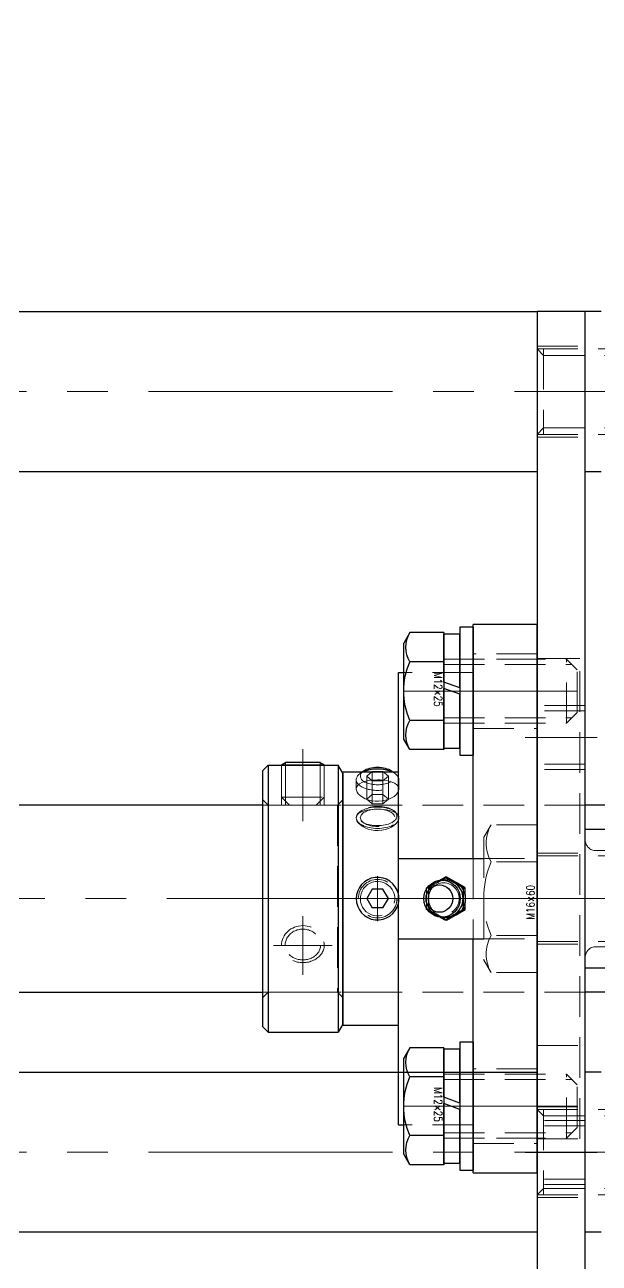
# Model space of a CAD drawing. Header units: millimetres. Extents: x 0 to 38884, y -3675 to 8056.
# Drawn here: x 27840.7 to 27948.3, y 1825.4 to 2057.5 of the extents above; entities that cross this region are included whole.
import ezdxf

# ---------------------------------------------------------------- set-up
doc = ezdxf.new("R2010")
doc.units = ezdxf.units.MM
doc.header["$LTSCALE"] = 2.4
doc.header["$PDMODE"] = 99
doc.header["$PDSIZE"] = 1
doc.linetypes.add('CENTER2', pattern=[28.575, 19.05, -3.175, 3.175, -3.175])
doc.linetypes.add('HIDDEN2', pattern=[4.7625, 3.175, -1.5875])
for name, color, linetype, lineweight in [('01_外形線', 7, 'Continuous', 25), ('02_細線', 5, 'Continuous', 13), ('03_かくれ線', 6, 'HIDDEN2', 13), ('04_中心線', 1, 'CENTER2', 9), ('05_CENTER', 4, 'CENTER2', 13), ('08_DIM', 3, 'Continuous', 13)]:
    doc.layers.add(name, color=color, linetype=linetype, lineweight=lineweight)
doc.styles.add('KSS_TXT', font='txt.shx', dxfattribs={"bigfont": 'extfont2.shx'})
doc.styles.add('寸法用', font='simplex.shx', dxfattribs={"width": 0.8, "bigfont": '@extfont2.shx'})
doc.dimstyles.new('KSS_DIM', dxfattribs={"dimscale": 2, "dimtxt": 3, "dimasz": 2.5, "dimexe": 1.25, "dimexo": 0.625, "dimtad": 1, "dimdsep": 46, "dimtxsty": 'KSS_TXT', "dimblk": 'OPEN30', "dimcen": 0, "dimazin": 2, "dimtfac": 0.75, "dimtmove": 0, "dimatfit": 3, "dimldrblk": 'OPEN30', "dimfxl": 1.25, "dimtolj": 1, "dimarcsym": 0})

# ---------------------------------------------------------------- blocks, each defined once
blk = doc.blocks.new('_Open30')
at = {"color": 0, "linetype": 'ByBlock', "lineweight": -2}
for p, q in [((-1, 0.2679), (0, 0)), ((0, 0), (-1, -0.2679)), ((0, 0), (-1, 0))]:
    blk.add_line(p, q, dxfattribs=at)
blk = doc.blocks.new('*D1209')
at = {"layer": '08_DIM', "color": 0, "lineweight": -2, "transparency": 16777216}
for p, q in [((27641.71, 1909.79), (27641.71, 2813.38)), ((28211.21, 1705.5), (28211.21, 2813.38)), ((28186.21, 2800.88), (27666.71, 2800.88))]:
    blk.add_line(p, q, dxfattribs=at)
at = {"layer": 'Defpoints', "color": 0, "transparency": 16777216}
for p in [(27641.71, 2800.88), (27641.71, 1903.54), (28211.21, 1699.25)]:
    blk.add_point(p, dxfattribs=at)
at = {"layer": '08_DIM', "color": 0, "lineweight": -2, "transparency": 16777216, "xscale": 25, "yscale": 25, "zscale": 25, "rotation": 180}
blk.add_blockref('_Open30', (27641.71, 2800.88), dxfattribs=at)
at = {"layer": '08_DIM', "color": 0, "lineweight": -2, "transparency": 16777216, "xscale": 25, "yscale": 25, "zscale": 25}
blk.add_blockref('_Open30', (28211.21, 2800.88), dxfattribs=at)
at = {"layer": '08_DIM', "color": 0, "transparency": 16777216, "insert": (27926.46, 2822.13), "char_height": 30, "attachment_point": 5, "style": 'KSS_TXT'}
blk.add_mtext('\\A1;569.5', dxfattribs=at)
blk = doc.blocks.new('*D1181')
at = {"layer": '08_DIM', "color": 0, "lineweight": -2, "transparency": 16777216}
for p, q in [((28109.71, 1864.5), (28109.71, 1678.15)), ((27764.71, 1777.5), (27764.71, 1678.15)), ((28084.71, 1690.65), (27789.71, 1690.65))]:
    blk.add_line(p, q, dxfattribs=at)
at = {"layer": 'Defpoints', "color": 0, "transparency": 16777216}
for p in [(28109.71, 1870.75), (27764.71, 1783.75), (27764.71, 1690.65)]:
    blk.add_point(p, dxfattribs=at)
at = {"layer": '08_DIM', "color": 0, "lineweight": -2, "transparency": 16777216, "xscale": 25, "yscale": 25, "zscale": 25, "rotation": 180}
blk.add_blockref('_Open30', (27764.71, 1690.65), dxfattribs=at)
at = {"layer": '08_DIM', "color": 0, "lineweight": -2, "transparency": 16777216, "xscale": 25, "yscale": 25, "zscale": 25}
blk.add_blockref('_Open30', (28109.71, 1690.65), dxfattribs=at)
at = {"layer": '08_DIM', "color": 0, "transparency": 16777216, "insert": (27937.21, 1711.9), "char_height": 30, "attachment_point": 5, "style": 'KSS_TXT'}
blk.add_mtext('\\A1;345', dxfattribs=at)

msp = doc.modelspace()

# ---------------------------------------------------------------- linework, layer by layer
for p, q in [((27885.3122, 1911.2505), (27823.1122, 1911.2505)), ((27975.7122, 1911.2505), (27945.7122, 1911.2505)), ((27823.1122, 1876.2501), (27885.3122, 1876.2501)), ((27975.7122, 1876.2502), (27945.7122, 1876.2502))]:
    msp.add_line(p, q)
for points in [[(27786.7122, 2003.7505), (27936.7122, 2003.7505), (27936.7122, 1973.7505), (27786.7122, 1973.7505)], [(27945.7122, 1783.7505), (27945.7122, 2003.7505), (27936.7122, 2003.7505), (27936.7122, 1783.7505)], [(27975.7122, 1880.7505), (27945.7122, 1880.7505), (27945.7122, 1906.7505), (27975.7122, 1906.7505)]]:
    msp.add_lwpolyline(points, close=True)
at = {"transparency": 33554534}
msp.add_lwpolyline([(27786.7122, 1861.2505), (27936.7122, 1861.2505), (27936.7122, 1831.2505), (27786.7122, 1831.2505)], close=True, dxfattribs=at)
at = {"layer": '01_外形線'}
for points in [[(27945.7122, 1973.7505), (27945.7122, 2003.7505)], [(27948.7122, 2003.7505), (27945.7122, 2003.7505)], [(27948.7122, 1973.7505), (27945.7122, 1973.7505)], [(27924.7122, 1944.6414), (27922.2122, 1944.6414)], [(27922.2122, 1944.6414), (27922.2122, 1920.6414)], [(27924.7122, 1901.2505), (27924.7122, 1945.1414)], [(27936.7122, 1945.1414), (27924.7122, 1945.1414)], [(27924.7122, 1944.6414), (27924.7122, 1920.6414)], [(27936.7122, 1842.3597), (27936.7122, 1945.1414)], [(27912.8494, 1943.6111), (27911.7122, 1941.6414)], [(27919.2122, 1943.6111), (27912.8494, 1943.6111)], [(27919.2122, 1943.6111), (27919.2122, 1921.6718)], [(27919.2122, 1934.3333), (27919.2122, 1943.3914)], [(27919.2122, 1943.3914), (27922.2122, 1943.3914)], [(27922.2122, 1933.2414), (27922.2122, 1943.3914)], [(27911.7122, 1923.6414), (27911.7122, 1941.6414)], [(27919.2122, 1938.1262), (27912.8494, 1938.1262)], [(27910.7122, 1851.3505), (27910.7122, 1936.1505)], [(27910.7122, 1936.1505), (27911.7122, 1936.1505)], [(27922.2122, 1933.2414), (27919.2122, 1934.3333)], [(27919.2122, 1921.8914), (27919.2122, 1933.1333)], [(27922.2122, 1932.0414), (27919.2122, 1933.1333)], [(27922.2122, 1921.8914), (27922.2122, 1932.0414)], [(27919.2122, 1927.1566), (27912.8494, 1927.1566)], [(27912.8494, 1921.6718), (27911.7122, 1923.6414)], [(27919.2122, 1921.6718), (27912.8494, 1921.6718)], [(27922.2122, 1921.8914), (27919.2122, 1921.8914)], [(27888.8122, 1918.8078), (27889.579, 1919.2505)], [(27896.0454, 1919.2505), (27889.579, 1919.2505)], [(27896.0454, 1919.2505), (27896.8122, 1918.8078)], [(27922.2122, 1920.6414), (27924.7122, 1920.6414)], [(27886.3122, 1918.7505), (27885.3122, 1917.7505)], [(27885.3122, 1869.7505), (27885.3122, 1917.7505)], [(27886.3122, 1918.7505), (27899.4462, 1918.7505)], [(27886.3122, 1918.7505), (27886.3122, 1868.7505)], [(27888.8122, 1918.8078), (27896.8122, 1918.8078)], [(27888.8122, 1918.7505), (27888.8122, 1918.8078)], [(27896.8122, 1918.7505), (27896.8122, 1918.8078)], [(27900.3122, 1917.2505), (27899.4462, 1918.7505)], [(27899.4462, 1918.7505), (27899.4462, 1868.7505)], [(27900.3122, 1870.0255), (27900.3122, 1917.4755)], [(27910.7122, 1917.4755), (27900.3122, 1917.4755)], [(27900.3122, 1917.2505), (27900.3122, 1870.2505)], [(27903.9491, 1917.4755), (27903.5462, 1917.1907)], [(27904.1725, 1917.6335), (27903.9491, 1917.4755)], [(27909.6753, 1917.4755), (27909.4519, 1917.6335)], [(27910.0782, 1917.1907), (27909.6753, 1917.4755)], [(27910.7122, 1901.2505), (27926.7122, 1901.2505)], [(27915.996, 1895.7713), (27916.2448, 1895.9257)], [(27918.3196, 1897.1606), (27919.4428, 1897.792)], [(27919.4428, 1897.792), (27921.1119, 1896.7816)], [(27919.7579, 1897.792), (27919.4428, 1897.792)], [(27921.5356, 1896.7816), (27919.7579, 1897.792)], [(27921.1119, 1896.7816), (27922.8896, 1895.7713)], [(27923.2047, 1895.7713), (27921.5356, 1896.7816)], [(27905.8018, 1895.5005), (27904.7915, 1893.7505)], [(27904.7915, 1893.7505), (27905.8018, 1892.0005)], [(27907.8226, 1895.5005), (27905.8018, 1895.5005)], [(27908.8329, 1893.7505), (27907.8226, 1895.5005)], [(27907.8226, 1892.0005), (27908.8329, 1893.7505)], [(27915.9417, 1893.7505), (27915.9456, 1894.2789)], [(27915.986, 1895.5642), (27915.996, 1895.7713)], [(27922.8896, 1895.7713), (27922.8674, 1895.2796), (27922.8502, 1894.7813), (27922.8392, 1894.2676), (27922.8353, 1893.7505)], [(27922.8353, 1893.7505), (27922.8356, 1893.6069), (27922.8407, 1893.1353), (27922.8518, 1892.6669), (27922.8896, 1891.7298)], [(27923.2047, 1895.7713), (27922.8896, 1895.7713)], [(27923.259, 1893.7505), (27923.2587, 1893.8942), (27923.2536, 1894.3658), (27923.2426, 1894.8342), (27923.2047, 1895.7713)], [(27923.2047, 1891.7298), (27923.227, 1892.2215), (27923.2441, 1892.7198), (27923.2552, 1893.2335), (27923.259, 1893.7505)], [(27907.8226, 1892.0005), (27905.8018, 1892.0005)], [(27915.996, 1891.7298), (27915.9858, 1891.9399)], [(27916.2403, 1891.5782), (27915.996, 1891.7298)], [(27922.8896, 1891.7298), (27921.1119, 1890.7195)], [(27921.5356, 1890.7195), (27923.2047, 1891.7298)], [(27923.2047, 1891.7298), (27922.8896, 1891.7298)], [(27918.3215, 1890.3394), (27917.6651, 1890.7195)], [(27919.4428, 1889.7091), (27918.3215, 1890.3394)], [(27921.1119, 1890.7195), (27919.4428, 1889.7091)], [(27919.7579, 1889.7091), (27919.4428, 1889.7091)], [(27919.7579, 1889.7091), (27921.5356, 1890.7195)], [(27910.7122, 1886.2505), (27926.7122, 1886.2505)], [(27924.7122, 1842.3597), (27924.7122, 1886.2505)], [(27886.3122, 1868.7505), (27885.3122, 1869.7505)], [(27886.3122, 1868.7505), (27899.4462, 1868.7505)], [(27900.3122, 1870.2505), (27899.4462, 1868.7505)], [(27900.3122, 1870.0255), (27910.7122, 1870.0255)], [(27912.8494, 1865.8293), (27911.7122, 1863.8597)], [(27919.2122, 1865.8293), (27912.8494, 1865.8293)], [(27919.2122, 1865.8293), (27919.2122, 1843.89)], [(27924.7122, 1866.8597), (27922.2122, 1866.8597)], [(27922.2122, 1866.8597), (27922.2122, 1842.8597)], [(27924.7122, 1866.8597), (27924.7122, 1842.8597)], [(27911.7122, 1845.8597), (27911.7122, 1863.8597)], [(27919.2122, 1856.5516), (27919.2122, 1865.6097)], [(27919.2122, 1865.6097), (27922.2122, 1865.6097)], [(27922.2122, 1855.4597), (27922.2122, 1865.6097)], [(27919.2122, 1860.3445), (27912.8494, 1860.3445)], [(27922.2122, 1855.4597), (27919.2122, 1856.5516)], [(27919.2122, 1844.1097), (27919.2122, 1855.3516)], [(27922.2122, 1854.2597), (27919.2122, 1855.3516)], [(27922.2122, 1844.1097), (27922.2122, 1854.2597)], [(27910.7122, 1851.3505), (27911.7122, 1851.3505)], [(27919.2122, 1849.3748), (27912.8494, 1849.3748)], [(27912.8494, 1843.89), (27911.7122, 1845.8597)], [(27919.2122, 1843.89), (27912.8494, 1843.89)], [(27922.2122, 1844.1097), (27919.2122, 1844.1097)], [(27922.2122, 1842.8597), (27924.7122, 1842.8597)], [(27924.7122, 1842.3597), (27936.7122, 1842.3597)]]:
    msp.add_lwpolyline(points, dxfattribs=at)
for points in [[(27912.8494, 1938.1262, -0.26794908), (27912.8494, 1943.6111)], [(27912.8494, 1927.1566, -0.20733158), (27912.8494, 1938.1262)], [(27912.8494, 1921.6718, -0.26794908), (27912.8494, 1927.1566)], [(27910.7122, 1894.6394, 8.88819442), (27910.7122, 1892.8617)], [(27910.7122, 1892.8617, 0.11250879), (27910.7122, 1894.6394)], [(27912.8494, 1860.3445, -0.26794908), (27912.8494, 1865.8293)], [(27912.8494, 1849.3748, -0.20733158), (27912.8494, 1860.3445)], [(27912.8494, 1843.89, -0.26794908), (27912.8494, 1849.3748)]]:
    msp.add_lwpolyline(points, format="xyb", dxfattribs=at)
at = {"layer": '01_外形線', "transparency": 33554534}
for points in [[(27945.7122, 1831.2505), (27945.7122, 1861.2505)], [(27948.7122, 1861.2505), (27945.7122, 1861.2505)], [(27948.7122, 1831.2505), (27945.7122, 1831.2505)]]:
    msp.add_lwpolyline(points, dxfattribs=at)
at = {"layer": '01_外形線'}
for centre, major_axis, ratio, start_param, end_param in [((27906.8122, 1916.036), (-4, 0), 0.5, 3.94508398, 5.47969398), ((27906.8122, 1916.7002), (-3.233, 0), 0.5, 3.75707236, 5.6677056), ((27919.3885, 1893.7505), (0, -3.5), 0.98480775, 2.61799388, 3.29293182), ((27919.3885, 1893.7505), (0, -3.5), 0.98480775, 1.57079633, 2.61799388), ((27919.3885, 1893.7505), (0, -3.5), 0.98480775, 0.52359878, 1.57079633), ((27919.3885, 1893.7505), (0, -3.5), 0.98480775, 6.13184614, 6.80678408)]:
    msp.add_ellipse(centre, major_axis=major_axis, ratio=ratio, start_param=start_param, end_param=end_param, dxfattribs=at)
for centre, major_axis in [((27918.8745, 1893.7505), (0, 3.46)), ((27918.4056, 1893.7505), (0, 2.56))]:
    msp.add_ellipse(centre, major_axis=major_axis, ratio=0.98480775, dxfattribs=at)
at = {"layer": '02_細線'}
for points in [[(27889.579, 1918.7505), (27889.579, 1919.2505)], [(27896.0454, 1918.7505), (27896.0454, 1919.2505)]]:
    msp.add_lwpolyline(points, dxfattribs=at)
msp.add_lwpolyline([(27909.935, 1892.9138, 3.73205081), (27907.649, 1890.6277)], format="xyb", dxfattribs=at)
at = {"layer": '03_かくれ線'}
for p, q in [((27936.7122, 1997.2505), (27945.7122, 1997.2505)), ((27936.7122, 1980.2505), (27945.7122, 1980.2505)), ((27936.7122, 1938.7505), (27945.7122, 1938.7505)), ((27945.7122, 1929.973), (27936.7122, 1929.973)), ((27945.7122, 1928.973), (27936.7122, 1928.973)), ((27945.7122, 1918.973), (27936.7122, 1918.973)), ((27945.7122, 1917.973), (27936.7122, 1917.973)), ((27945.7122, 1911.2505), (27885.3122, 1911.2505)), ((27936.7122, 1902.2505), (27945.7122, 1902.2505)), ((27973.7122, 1902.7505), (27947.7122, 1902.7505)), ((27936.7122, 1885.2505), (27945.7122, 1885.2505)), ((27973.7122, 1884.7505), (27947.7122, 1884.7505)), ((27945.7122, 1876.2502), (27885.3122, 1876.2502)), ((27936.7122, 1866.2505), (27945.7122, 1866.2505)), ((27936.7122, 1854.7505), (27945.7122, 1854.7505)), ((27945.7122, 1852.1912), (27936.7122, 1852.1912)), ((27945.7122, 1851.1912), (27936.7122, 1851.1912)), ((27936.7122, 1848.7505), (27945.7122, 1848.7505)), ((27945.7122, 1841.1912), (27936.7122, 1841.1912)), ((27945.7122, 1840.1912), (27936.7122, 1840.1912)), ((27936.7122, 1837.7505), (27945.7122, 1837.7505))]:
    msp.add_line(p, q, dxfattribs=at)
for points in [[(27937.9122, 1995.5505), (27936.7122, 1996.7505)], [(27936.7122, 1996.7505), (27967.7122, 1996.7505)], [(27937.9122, 1996.7505), (27937.9122, 1980.7505)], [(27937.9122, 1995.5505), (27968.9122, 1995.5505)], [(27937.9122, 1981.9505), (27936.7122, 1980.7505)], [(27937.9122, 1981.9505), (27965.7122, 1981.9505)], [(27936.7122, 1980.7505), (27965.7122, 1980.7505)], [(27919.2122, 1938.6414), (27942.2122, 1938.6414)], [(27936.7122, 1939.6414), (27924.7122, 1939.6414)], [(27936.7122, 1938.6441), (27924.7122, 1938.6441)], [(27944.7122, 1938.7505), (27936.7122, 1938.7505)], [(27942.2122, 1938.6414), (27944.2122, 1936.6414)], [(27942.2122, 1926.6414), (27942.2122, 1938.6414)], [(27944.7122, 1848.7505), (27944.7122, 1938.7505)], [(27924.7122, 1936.1505), (27911.7122, 1936.1505)], [(27919.2122, 1937.6414), (27943.2122, 1937.6414)], [(27944.2122, 1928.6414), (27944.2122, 1936.6414)], [(27942.2122, 1926.6414), (27944.2122, 1928.6414)], [(27919.2122, 1927.6414), (27943.2122, 1927.6414)], [(27919.2122, 1926.6414), (27942.2122, 1926.6414)], [(27924.7122, 1925.6414), (27936.7122, 1925.6414)], [(27888.8122, 1918.7505), (27888.8122, 1911.2505)], [(27889.579, 1911.2505), (27889.579, 1918.7505)], [(27896.0454, 1911.2505), (27896.0454, 1918.7505)], [(27896.8122, 1911.2505), (27896.8122, 1918.7505)], [(27904.7915, 1916.7002), (27905.8018, 1917.5752)], [(27907.8226, 1917.5752), (27905.8018, 1917.5752)], [(27905.8018, 1911.4951), (27905.8018, 1917.5752)], [(27907.8226, 1917.5752), (27908.8329, 1916.7002)], [(27907.8226, 1911.4951), (27907.8226, 1917.5752)], [(27902.8122, 1916.036), (27902.8122, 1914.295)], [(27906.8122, 1916.0029), (27906.1461, 1915.9831), (27905.4989, 1915.9239), (27904.8895, 1915.8249), (27904.3338, 1915.6861), (27903.8435, 1915.5055), (27903.4363, 1915.2856), (27903.1233, 1915.026), (27902.9149, 1914.7326), (27902.8196, 1914.4137), (27902.8122, 1914.2972)], [(27904.7915, 1912.3701), (27904.7915, 1916.7002)], [(27905.8018, 1915.8252), (27904.7915, 1916.7002)], [(27907.8226, 1915.8252), (27905.8018, 1915.8252)], [(27910.8122, 1914.2969), (27910.7636, 1914.5993), (27910.6065, 1914.9008), (27910.3441, 1915.171), (27909.9852, 1915.4063), (27909.5327, 1915.6054), (27909.0041, 1915.7646), (27908.4084, 1915.8837), (27907.7666, 1915.962), (27907.2929, 1915.9926), (27906.8122, 1916.0029)], [(27908.8329, 1916.7002), (27907.8226, 1915.8252)], [(27908.8329, 1912.3701), (27908.8329, 1916.7002)], [(27910.8122, 1914.2965), (27910.8122, 1916.036)], [(27886.3122, 1911.2505), (27885.3122, 1912.2505)], [(27888.8122, 1912.7505), (27896.8122, 1912.7505)], [(27890.3122, 1911.2505), (27888.8122, 1912.7505)], [(27895.3122, 1911.2505), (27896.8122, 1912.7505)], [(27899.3122, 1911.2505), (27900.3122, 1912.2505)], [(27902.8122, 1914.2972), (27902.836, 1914.0755), (27902.9635, 1913.7311), (27903.1963, 1913.3883), (27903.5309, 1913.0578), (27903.9556, 1912.7534), (27904.4667, 1912.4847), (27905.0444, 1912.2666), (27905.6743, 1912.1098), (27906.3372, 1912.0212), (27907.0058, 1912.0062), (27907.6689, 1912.0629), (27908.3033, 1912.1884), (27908.8963, 1912.376), (27909.4358, 1912.6205), (27909.9023, 1912.909), (27910.2856, 1913.2336), (27910.5706, 1913.5782), (27910.7468, 1913.9285), (27910.8119, 1914.2739), (27910.8122, 1914.2969)], [(27904.7915, 1912.3701), (27905.8018, 1913.2451)], [(27905.8018, 1911.4951), (27904.7915, 1912.3701)], [(27905.8018, 1913.2451), (27907.8226, 1913.2451)], [(27907.8226, 1913.2451), (27908.8329, 1912.3701)], [(27908.8329, 1912.3701), (27907.8226, 1911.4951)], [(27886.3122, 1911.2505), (27886.3122, 1876.2505)], [(27886.3122, 1911.2505), (27899.3122, 1911.2505)], [(27899.3122, 1911.2505), (27899.3122, 1876.2505)], [(27900.3122, 1911.2505), (27910.7122, 1911.2505)], [(27902.8122, 1908.906), (27902.8678, 1909.2259), (27903.031, 1909.5162), (27903.298, 1909.7703), (27903.6598, 1909.9863), (27904.1151, 1910.1653), (27904.6458, 1910.3049), (27905.2463, 1910.4072), (27905.8929, 1910.4727), (27906.5561, 1910.5023), (27907.2267, 1910.4984), (27907.872, 1910.4618), (27908.4879, 1910.392), (27909.062, 1910.2864), (27909.5746, 1910.1439), (27910.0211, 1909.9579), (27910.3773, 1909.7313), (27910.6322, 1909.4636), (27910.7264, 1909.3012)], [(27903.8593, 1910.2821), (27903.5462, 1910.0607)], [(27907.8226, 1911.4951), (27905.8018, 1911.4951)], [(27910.0782, 1910.0607), (27909.7651, 1910.2821)], [(27910.7169, 1908.4534), (27910.5458, 1908.1377), (27910.2619, 1907.7919), (27909.8792, 1907.4584), (27909.4129, 1907.1561), (27908.8626, 1906.8943), (27908.2528, 1906.6916), (27907.6037, 1906.5606), (27906.9311, 1906.506), (27906.2711, 1906.531), (27905.6264, 1906.6304), (27905.0179, 1906.7992), (27904.4584, 1907.0279), (27903.9528, 1907.3129), (27903.5266, 1907.636), (27903.1883, 1907.9886), (27902.9535, 1908.3517), (27902.8479, 1908.6331), (27902.8122, 1908.906)], [(27903.8593, 1908.1941), (27904.1725, 1907.9727)], [(27909.4519, 1907.9727), (27909.7651, 1908.1941)], [(27910.8122, 1908.906), (27910.7916, 1908.6997), (27910.7305, 1908.4877), (27910.7169, 1908.4534)], [(27910.7264, 1909.3012), (27910.7781, 1909.1599), (27910.8122, 1908.906)], [(27928.0727, 1907.6069), (27926.7122, 1905.2505)], [(27936.7122, 1907.6069), (27928.0727, 1907.6069)], [(27936.7122, 1879.8941), (27936.7122, 1907.6069)], [(27926.7122, 1905.2505), (27926.7122, 1882.2505)], [(27924.7122, 1901.2505), (27924.7122, 1886.2505)], [(27926.7122, 1901.2505), (27936.7122, 1901.2505)], [(27936.7122, 1900.6787), (27928.0727, 1900.6787)], [(27936.7122, 1901.7505), (28004.7122, 1901.7505)], [(27916.2448, 1895.9257), (27917.6651, 1896.7816)], [(27918.0888, 1896.7816), (27916.3111, 1895.7713)], [(27917.6651, 1896.7816), (27918.3196, 1897.1606)], [(27919.7579, 1897.792), (27918.0888, 1896.7816)], [(27915.9858, 1891.9399), (27915.9737, 1892.2215), (27915.9566, 1892.7198), (27915.9455, 1893.2335), (27915.9417, 1893.7505)], [(27915.9456, 1894.2789), (27915.9471, 1894.3658), (27915.9581, 1894.8342), (27915.986, 1895.5642)], [(27916.3111, 1895.7713), (27915.996, 1895.7713)], [(27916.3111, 1895.7713), (27916.3333, 1895.2796), (27916.3505, 1894.7813), (27916.3615, 1894.2676), (27916.3654, 1893.7505)], [(27916.3654, 1893.7505), (27916.3651, 1893.6069), (27916.36, 1893.1353), (27916.3489, 1892.6669), (27916.3111, 1891.7298)], [(27916.3111, 1891.7298), (27915.996, 1891.7298)], [(27917.6651, 1890.7195), (27916.2403, 1891.5782)], [(27916.3111, 1891.7298), (27918.0888, 1890.7195)], [(27918.0888, 1890.7195), (27919.7579, 1889.7091)], [(27936.7122, 1886.8223), (27928.0727, 1886.8223)], [(27926.7122, 1886.2505), (27936.7122, 1886.2505)], [(27936.7122, 1885.7505), (28004.7122, 1885.7505)], [(27928.0727, 1879.8941), (27926.7122, 1882.2505)], [(27936.7122, 1879.8941), (27928.0727, 1879.8941)], [(27886.3122, 1876.2505), (27885.3122, 1875.2505)], [(27886.3122, 1876.2505), (27899.3122, 1876.2505)], [(27899.3122, 1876.2505), (27900.3122, 1875.2505)], [(27900.3122, 1876.2505), (27910.7122, 1876.2505)], [(27936.7122, 1861.8597), (27924.7122, 1861.8597)], [(27919.2122, 1860.8597), (27942.2122, 1860.8597)], [(27919.2122, 1859.8597), (27943.2122, 1859.8597)], [(27942.2122, 1860.8597), (27944.2122, 1858.8597)], [(27942.2122, 1848.8597), (27942.2122, 1860.8597)], [(27944.2122, 1850.8597), (27944.2122, 1858.8597)], [(27924.7122, 1851.3505), (27911.7122, 1851.3505)], [(27919.2122, 1849.8597), (27943.2122, 1849.8597)], [(27942.2122, 1848.8597), (27944.2122, 1850.8597)], [(27919.2122, 1848.8597), (27942.2122, 1848.8597)], [(27936.7122, 1848.857), (27924.7122, 1848.857)], [(27924.7122, 1847.8597), (27936.7122, 1847.8597)], [(27936.7122, 1848.7505), (27944.7122, 1848.7505)]]:
    msp.add_lwpolyline(points, dxfattribs=at)
for points in [[(27928.0727, 1907.6069, 0.26794907), (27928.0727, 1900.6787)], [(27928.0727, 1900.6787, 0.19636666), (27928.0727, 1886.8223)], [(27928.0727, 1886.8223, 0.26794907), (27928.0727, 1879.8941)]]:
    msp.add_lwpolyline(points, format="xyb", dxfattribs=at)
at = {"layer": '03_かくれ線', "transparency": 33554534}
for points in [[(27937.9122, 1853.0505), (27936.7122, 1854.2505)], [(27936.7122, 1854.2505), (27965.7122, 1854.2505)], [(27937.9122, 1854.2505), (27937.9122, 1838.2505)], [(27937.9122, 1853.0505), (27965.7122, 1853.0505)], [(27937.9122, 1839.4505), (27936.7122, 1838.2505)], [(27936.7122, 1838.2505), (27965.7122, 1838.2505)], [(27937.9122, 1839.4505), (27965.7122, 1839.4505)]]:
    msp.add_lwpolyline(points, dxfattribs=at)
at = {"layer": '03_かくれ線'}
msp.add_circle((27906.8122, 1893.7505), 3.6165, dxfattribs=at)
for centre, start, end in [((27947.7122, 1904.7505), 180, 270), ((27947.7122, 1882.7505), 90, 180)]:
    msp.add_arc(centre, 2, start, end, dxfattribs=at)
for centre, major_axis, ratio, start_param, end_param in [((27906.8122, 1916.036), (-4, 0), 0.5, 5.47969398, 10.22826928), ((27906.8122, 1916.7002), (-3.233, 0), 0.5, 5.6677056, 10.04025767), ((27919.3885, 1893.7505), (0, -3.5), 0.98480775, 3.66519143, 4.71238898), ((27919.3885, 1893.7505), (0, -3.5), 0.98480775, 3.29293182, 3.66519143), ((27919.3885, 1893.7505), (0, -3.5), 0.98480775, 4.71238898, 5.75958653), ((27919.3885, 1893.7505), (0, -3.5), 0.98480775, 5.75958653, 6.13184614)]:
    msp.add_ellipse(centre, major_axis=major_axis, ratio=ratio, start_param=start_param, end_param=end_param, dxfattribs=at)
for centre, major_axis, ratio in [((27906.8122, 1908.906), (-4, 0), 0.5), ((27906.8122, 1909.2381), (3.6165, 0), 0.5), ((27906.8122, 1908.906), (-3.233, 0), 0.5), ((27919.1784, 1893.7505), (0, 2.96), 0.98480775), ((27919.8122, 1893.7505), (0, 3.5), 0.98480775)]:
    msp.add_ellipse(centre, major_axis=major_axis, ratio=ratio, dxfattribs=at)
at = {"layer": '03_かくれ線', "extrusion": (0, 0, -1)}
for major_axis, ratio, start_param, end_param in [((-4, 0), 0.92393478, 0, 3.14159265), ((3.3235, 0), 0.91393998, 3.14159265, 6.28318531), ((-4, 0), 0.80811603, 3.14159265, 6.28318531), ((-3.3235, 0), 0.81811083, 3.14159265, 6.28318531)]:
    msp.add_ellipse((27892.8122, 1885.0005), major_axis=major_axis, ratio=ratio, start_param=start_param, end_param=end_param, dxfattribs=at)
at = {"layer": '04_中心線'}
for p, q in [((27726.7122, 1988.7505), (27974.7122, 1988.7505)), ((27934.4622, 1988.7505), (27947.9622, 1988.7505)), ((27947.9622, 1923.973), (27934.4622, 1923.973)), ((26495.71, 1893.7505), (28088.71, 1893.7505)), ((27934.4622, 1893.7505), (27947.9622, 1893.7505)), ((27980.7122, 1893.7505), (27940.7122, 1893.7505)), ((27934.4622, 1846.2505), (27947.9622, 1846.2505)), ((27947.9622, 1846.1616), (27934.4622, 1846.1616))]:
    msp.add_line(p, q, dxfattribs=at)
at = {"layer": '04_中心線', "transparency": 33554534}
msp.add_line((27726.7122, 1846.2505), (27974.7122, 1846.2505), dxfattribs=at)
at = {"layer": '04_中心線'}
for points in [[(27948.7122, 1988.7505), (27945.7122, 1988.7505)], [(27911.7122, 1932.6414), (27944.2122, 1932.6414)], [(27922.2122, 1932.6414), (27924.7122, 1932.6414)], [(27924.1122, 1932.6414), (27937.3122, 1932.6414)], [(27892.8122, 1921.7505), (27892.8122, 1908.2505)], [(27906.8122, 1897.9505), (27906.8122, 1889.5505)], [(27903.3122, 1893.7505), (27882.3122, 1893.7505)], [(27946.9322, 1893.7505), (27898.0922, 1893.7505)], [(27926.7122, 1893.7505), (28006.7122, 1893.7505)], [(27892.8122, 1890.5005), (27892.8122, 1879.5005)], [(27898.3122, 1885.0005), (27887.3122, 1885.0005)], [(27911.7122, 1854.8597), (27944.2122, 1854.8597)], [(27922.2122, 1854.8597), (27924.7122, 1854.8597)], [(27924.1122, 1854.8597), (27937.3122, 1854.8597)]]:
    msp.add_lwpolyline(points, dxfattribs=at)
at = {"layer": '04_中心線', "transparency": 33554534}
msp.add_lwpolyline([(27948.7122, 1846.2505), (27945.7122, 1846.2505)], dxfattribs=at)
at = {"layer": '05_CENTER'}
msp.add_line((27936.7122, 1893.7505), (27945.7122, 1893.7505), dxfattribs=at)

# ---------------------------------------------------------------- texts
at = {"layer": '03_かくれ線', "style": '寸法用', "width": 0.8}
for s, rotation, p in [('M12×25', 270, (27917.4122, 1936.2066)), ('M16×60', 90, (27936.2122, 1889.8374)), ('M12×25', 270, (27917.4122, 1858.4249))]:
    msp.add_text(s, height=1.5, rotation=rotation, dxfattribs=at).set_placement(p)

# ---------------------------------------------------------------- dimensions: what is measured, and where the dimension line sits
at = {"layer": '08_DIM'}
for base, p1, p2, picture, middle in [((27641.7122, 2800.8771), (28211.2122, 1699.2505), (27641.7122, 1903.5394), '*D1209', (27926.4622, 2822.1271)), ((27764.7122, 1690.6546), (28109.7122, 1870.7505), (27764.7122, 1783.7505), '*D1181', (27937.2122, 1711.9046))]:
    dim = msp.add_linear_dim(base=base, p1=p1, p2=p2, dimstyle='KSS_DIM', override={"dimscale": 10, "dimarcsym": 1}, dxfattribs=at)
    dim.commit()
    dim.dimension.update_dxf_attribs({"geometry": picture, "text_midpoint": middle})

doc.saveas('drawing.dxf')
